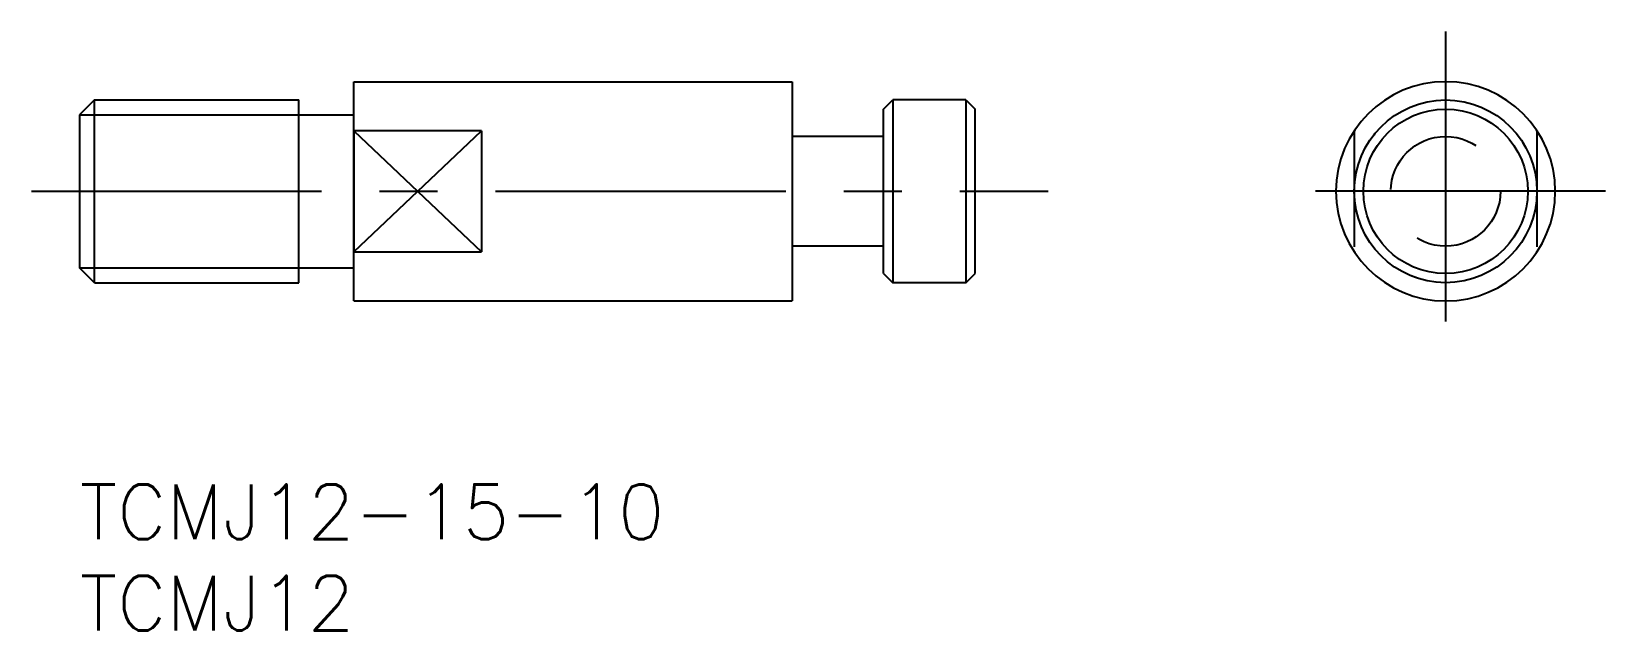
# Model space of a CAD drawing. Extents: x -2.6 to 83.5, y -8 to 24.8.
import ezdxf

# ---------------------------------------------------------------- set-up
doc = ezdxf.new("R2010")
doc.units = 0
doc.header["$LTSCALE"] = 0.5
doc.linetypes.add('CENTER', pattern=[50.8, 31.75, -6.35, 6.35, -6.35])
doc.linetypes.add('DASHED', pattern=[19.05, 12.7, -6.35])
doc.layers.get('0').update_dxf_attribs({"linetype": 'CONTINUOUS'})
doc.layers.add('CENTER', color=1, linetype='CENTER')
doc.styles.get("Standard").update_dxf_attribs({"font": 'txt.shx', "height": 3, "bigfont": 'bigfont.shx'})

# ---------------------------------------------------------------- blocks, each defined once
blk = doc.blocks.new('*U8')
at = {"color": 7, "linetype": 'CONTINUOUS'}
blk.add_text('TCMJ12-15-10', height=3, dxfattribs=at).set_placement((0, -3))
blk = doc.blocks.new('*U9')
at = {"color": 7, "linetype": 'CONTINUOUS'}
blk.add_text('TCMJ12', height=3, dxfattribs=at).set_placement((0, -8))

msp = doc.modelspace()

# ---------------------------------------------------------------- linework, layer by layer
at = {"color": 7, "linetype": 'CONTINUOUS'}
for p, q in [((15, 10.04), (15, 22.04)), ((15, 22.04), (39, 22.04)), ((39, 22.04), (39, 10.04)), ((0.812, 21.04), (0, 20.228)), ((0.812, 21.04), (12, 21.04)), ((0.812, 11.04), (0.812, 21.04)), ((12, 11.04), (12, 21.04)), ((44, 20.54), (44.5, 21.04)), ((48.5, 21.04), (44.5, 21.04)), ((44.5, 21.04), (44.5, 11.04)), ((48.5, 21.04), (49, 20.54)), ((48.5, 21.04), (48.5, 11.04)), ((0, 20.228), (0, 11.852)), ((12, 20.228), (15, 20.228)), ((44, 11.54), (44, 20.54)), ((49, 11.54), (49, 20.54)), ((15, 19.356), (15, 12.723)), ((22, 19.356), (15, 19.356)), ((22, 19.356), (22, 12.723)), ((44, 19.04), (39, 19.04)), ((44, 13.04), (39, 13.04)), ((15, 12.723), (22, 12.723)), ((0.812, 11.04), (0, 11.852)), ((12, 11.852), (15, 11.852)), ((44, 11.54), (44.5, 11.04)), ((48.5, 11.04), (49, 11.54)), ((0.812, 11.04), (12, 11.04)), ((48.5, 11.04), (44.5, 11.04)), ((15, 10.04), (39, 10.04))]:
    msp.add_line(p, q, dxfattribs=at)
at = {"color": 3, "linetype": 'CONTINUOUS'}
for p, q in [((0, 20.228), (12, 20.228)), ((15, 12.723), (22, 19.356)), ((15, 19.356), (22, 12.723)), ((0, 11.852), (12, 11.852))]:
    msp.add_line(p, q, dxfattribs=at)
at = {"color": 3, "linetype": 'DASHED'}
for p, q in [((69.755, 19.356), (69.755, 12.723)), ((79.755, 19.356), (79.755, 12.723))]:
    msp.add_line(p, q, dxfattribs=at)
for radius in [5, 3]:
    msp.add_circle((74.755, 16.04), radius, dxfattribs=at)
at = {"color": 7, "linetype": 'CONTINUOUS'}
for radius in [5, 4.5]:
    msp.add_circle((74.755, 16.04), radius, dxfattribs=at)
for start, end in [(0, 180), (180, 0)]:
    msp.add_arc((74.755, 16.04), 6, start, end, dxfattribs=at)
at = {"layer": 'CENTER', "color": 1, "linetype": 'CENTER'}
for p, q in [((74.755, 24.79), (74.755, 7.29)), ((-2.637, 16.04), (53, 16.04)), ((83.505, 16.04), (66.005, 16.04))]:
    msp.add_line(p, q, dxfattribs=at)

# ---------------------------------------------------------------- block references
at = {"color": 7, "linetype": 'CONTINUOUS'}
for name in ['*U8', '*U9']:
    msp.add_blockref(name, (0, 0), dxfattribs=at)

doc.saveas('drawing.dxf')
